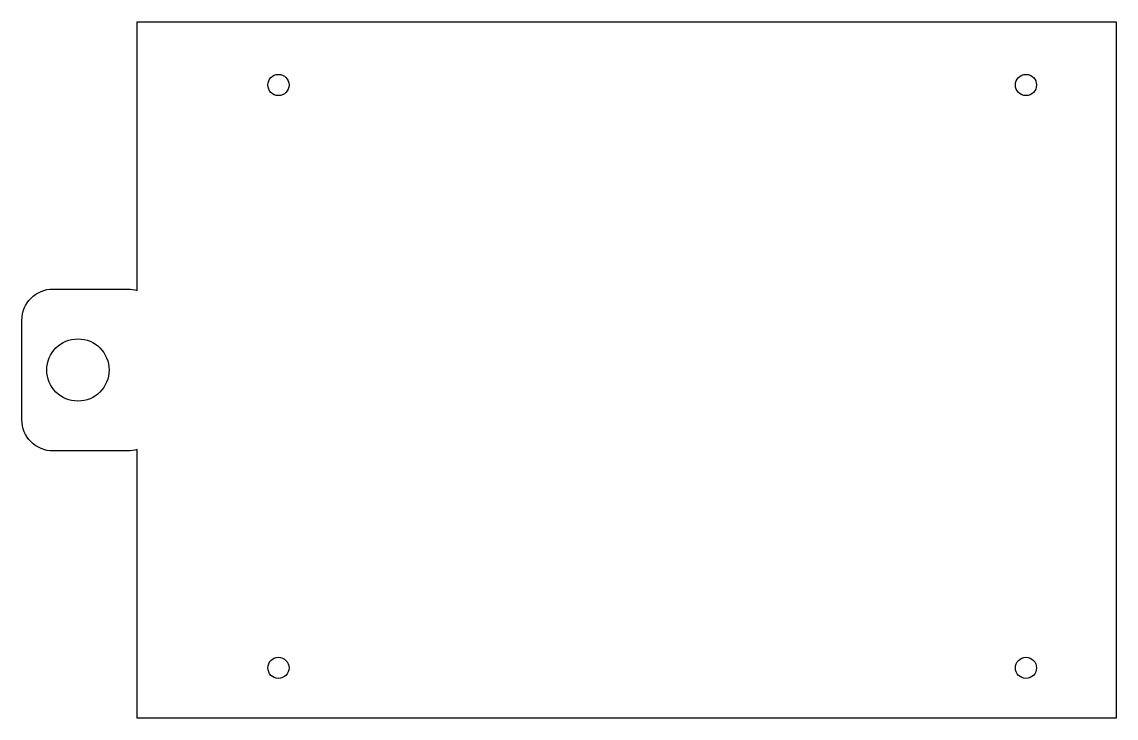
# Model space of a CAD drawing. Header units: millimetres. Extents: x -18 to 158, y 4 to 116.
import ezdxf

# ---------------------------------------------------------------- set-up
doc = ezdxf.new("R2010")
doc.units = ezdxf.units.MM
doc.layers.get('0').update_dxf_attribs({"linetype": 'CONTINUOUS'})

msp = doc.modelspace()

# ---------------------------------------------------------------- linework, layer by layer
msp.add_lwpolyline([(0.5, 72.77), (0.5, 115.9), (157.69, 115.9), (157.69, 4.1), (0.5, 4.1), (0.5, 47.23, -0.076321), (-1, 47), (-13, 47, -0.414214), (-18, 52), (-18, 68, -0.414214), (-13, 73), (-1, 73, -0.076321)], format="xyb", close=True)
for centre, radius in [((23.19, 105.77), 1.7), ((143.21, 105.77), 1.7), ((-9, 60), 5), ((23.19, 12.17), 1.7), ((143.21, 12.17), 1.7)]:
    msp.add_circle(centre, radius)

doc.saveas('drawing.dxf')
